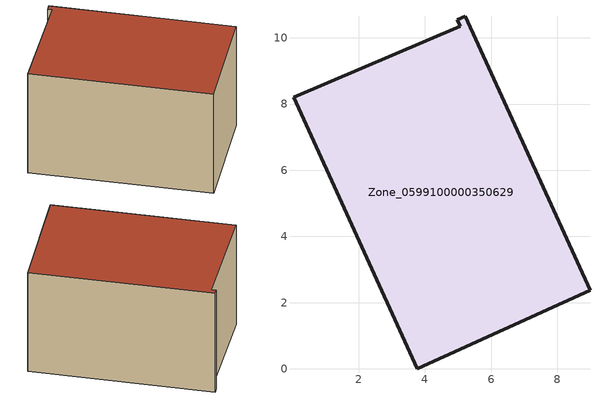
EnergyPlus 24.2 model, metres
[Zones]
Zone_0599100000350629
 floor ground (C_G): 8.99,2.38 3.77,0 0.03,8.2 5.08,10.35 4.98,10.55 5.22,10.65 z0
 wall outside (C_F): 8.99,2.38 5.22,10.65 4.98,10.55 5.08,10.35 0.03,8.2 3.77,0 8.99,2.38 z0:5.73
 roof outside (C_R): 3.77,0 8.99,2.38 5.22,10.65 4.98,10.55 5.08,10.35 0.03,8.2 z5.73
[BUILDING]
Pand.0599100000350629: North Axis=0; Terrain=City; Loads Convergence Tolerance Value=0.04; Temperature Convergence Tolerance Value=0.4; Solar Distribution=FullExterior; Maximum Number of Warmup Days=25; Minimum Number of Warmup Days=1
[Site:Location]
Rotterdam.The.Hague.AP_ZH_NLD Design_Conditions: Latitude=51.96; Longitude=4.45; Time Zone=1; Elevation=-4.5
[SITE:GROUNDTEMPERATURE:BUILDINGSURFACE]
18, 18, 18, 18, 18, 18, 18, 18, 18, 18, 18, 18
[MATERIAL] Thermal Absorptance=0.9; Solar Absorptance=0.7; Visible Absorptance=0.7
Name | Roughness | Thickness | Conductivity | Density | Specific Heat
G.TI.1992-2005 | MediumSmooth | 0.15 | 0.06 | 540 | 1210
F.TI.1992-2005 | Rough | 0.3 | 0.12 | 1920 | 840
R.TI.1992-2005 | MediumRough | 0.2 | 0.08 | 1500 | 1000
[CONSTRUCTION]
C_G: G.TI.1992-2005
C_F: F.TI.1992-2005
C_R: R.TI.1992-2005
[ZONE]
Zone_0599100000350629: Type=1; Multiplier=1; Ceiling Height=Autocalculate; Volume=Autocalculate; Floor Area=autocalculate; Part of Total Floor Area=Yes
[ZONEINFILTRATION:DESIGNFLOWRATE]
Infil_Zone_0599100000350629: Zone or ZoneList or Space or SpaceList=Zone_0599100000350629; Schedule=AlwaysOn; Design Flow Rate Calculation Method=Flow/Area; Flow Rate per Floor Area=0.0015; Constant Term Coefficient=1; Temperature Term Coefficient=0; Velocity Term Coefficient=0; Velocity Squared Term Coefficient=0
[HVACTEMPLATE:ZONE:IDEALLOADSAIRSYSTEM]
Zone_0599100000350629: Maximum Heating Supply Air Temperature=50; Minimum Cooling Supply Air Temperature=13; Maximum Heating Supply Air Humidity Ratio=0.0156; Minimum Cooling Supply Air Humidity Ratio=0.0077; Heating Limit=NoLimit; Cooling Limit=NoLimit; Dehumidification Control Type=ConstantSensibleHeatRatio; Cooling Sensible Heat Ratio=0.7; Dehumidification Setpoint=60; Humidification Control Type=None; Humidification Setpoint=30; Outdoor Air Method=None; Outdoor Air Flow Rate per Person=0.00944; Outdoor Air Flow Rate per Zone Floor Area=0; Outdoor Air Flow Rate per Zone=0; Demand Controlled Ventilation Type=None; Outdoor Air Economizer Type=NoEconomizer; Heat Recovery Type=None; Sensible Heat Recovery Effectiveness=0.7; Latent Heat Recovery Effectiveness=0.65
[ZONECONTROL:THERMOSTAT]
ThermostatControl_Zone_0599100000350629: Zone or ZoneList=Zone_0599100000350629; Control Type Schedule=DualSetpointControlType; Control 1=Thermostat_Zone_0599100000350629; Temperature Difference Between Cutout And Setpoint=0
[THERMOSTATSETPOINT:DUALSETPOINT]
Thermostat_Zone_0599100000350629: Heating Setpoint Temperature Schedule=HeatingSetpoint_Zone_0599100000350629; Cooling Setpoint Temperature Schedule=CoolingSetpoint_Zone_0599100000350629
[SCHEDULE:COMPACT]
HeatingSetpoint_Zone_0599100000350629: Through: 12/31, For: AllDays, Until: 24:00, 21
CoolingSetpoint_Zone_0599100000350629: Through: 12/31, For: AllDays, Until: 24:00, 24
DualSetpointControlType: Through: 12/31, For: AllDays, Until: 24:00, 4
AlwaysOn: Through: 12/31, For: AllDays, Until: 24:00, 1
